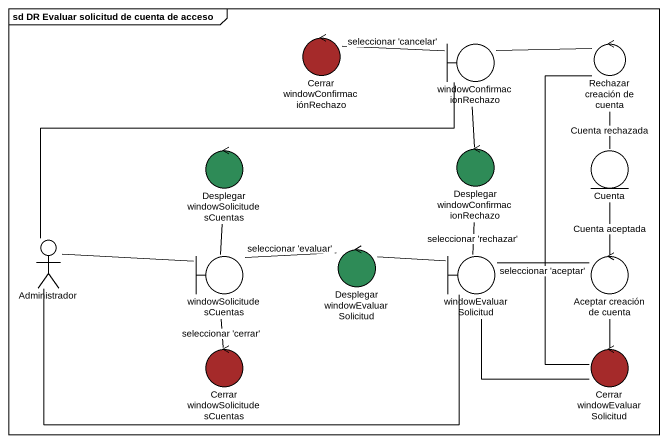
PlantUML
@startuml
mainframe sd DR Evaluar solicitud de cuenta de acceso
control "Cerrar windowConfirmaciónRechazo" as Cerrar_windowConfirmaciónRec #A52A2A
boundary windowConfirmacionRechazo
control "Rechazar creación de cuenta" as Rechazar_creación_de_cuenta
control "Desplegar windowSolicitudesCuentas" as Desplegar #2E8B57
control "Desplegar windowConfirmacionRechazo" as Desplegar_2 #2E8B57
entity Cuenta
actor Administrador
boundary windowSolicitudesCuentas
control "Desplegar windowEvaluarSolicitud" as Desplegar_3 #2E8B57
boundary windowEvaluarSolicitud
control "Aceptar creación de cuenta" as Aceptar_creación_de_cuenta
control "Cerrar windowSolicitudesCuentas" as Cerrar_windowSolicitudesCuen #A52A2A
control "Cerrar windowEvaluarSolicitud" as Cerrar_windowEvaluarSolicitu #A52A2A
windowConfirmacionRechazo -left- Cerrar_windowConfirmaciónRec : seleccionar 'cancelar'
windowConfirmacionRechazo -right- Rechazar_creación_de_cuenta
windowConfirmacionRechazo -- Desplegar_2
windowConfirmacionRechazo -left- Administrador
Rechazar_creación_de_cuenta -- Cuenta : Cuenta rechazada
Rechazar_creación_de_cuenta -- Cerrar_windowEvaluarSolicitu
Desplegar_2 -- windowEvaluarSolicitud : seleccionar 'rechazar'
windowSolicitudesCuentas -up- Desplegar
windowSolicitudesCuentas -left- Administrador
windowSolicitudesCuentas -right- Desplegar_3 : seleccionar 'evaluar'
Desplegar_3 -right- windowEvaluarSolicitud
windowEvaluarSolicitud -left- Administrador
windowEvaluarSolicitud -right- Aceptar_creación_de_cuenta : seleccionar 'aceptar'
Aceptar_creación_de_cuenta -up- Cuenta : Cuenta aceptada
Aceptar_creación_de_cuenta -- Cerrar_windowEvaluarSolicitu
Cerrar_windowSolicitudesCuen -up- windowSolicitudesCuentas : seleccionar 'cerrar'
Cerrar_windowEvaluarSolicitu -up- windowEvaluarSolicitud
@enduml
